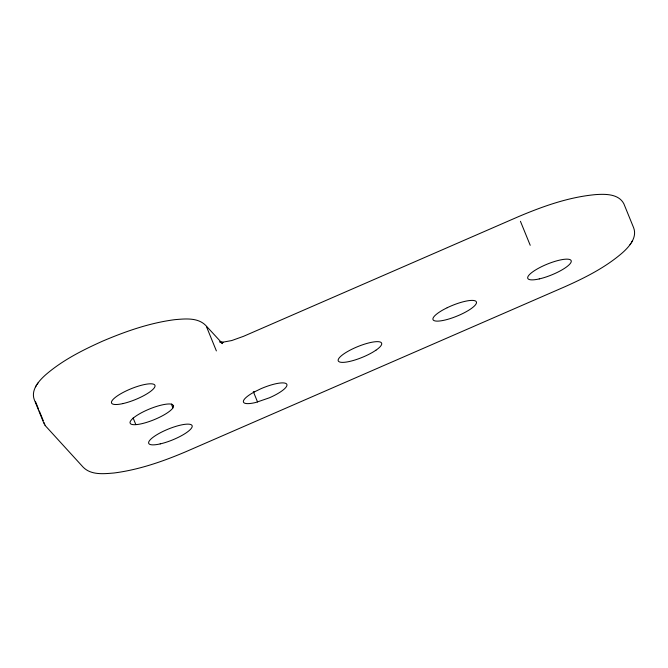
<?xml version="1.0" encoding="UTF-8"?>
<svg xmlns="http://www.w3.org/2000/svg" width="668" height="668" viewBox="0 0 668 668"><rect width="100%" height="100%" fill="white"/><g stroke="black" fill="none" stroke-linecap="round" stroke-linejoin="round"><path stroke-width="1" d="M223.129 342.283L219.981 342.116L221.534 342.459L219.864 341.665L222.528 343.653L205.736 325.433C197.77 317.35 185.178 318.786 174.857 319.663C149.857 322.878 125.826 331.278 102.722 341.097C82.531 350.132 62.416 360.286 45.591 374.857C38.794 380.927 30.611 390.054 34.344 399.856L44.138 423.871M44.99 425.341L83.199 467.216C91.165 475.299 103.757 473.862 114.086 472.986C139.119 469.771 163.176 461.354 186.305 451.518L565.186 286.605C585.41 277.562 605.559 267.4 622.409 252.805C629.206 246.734 637.389 237.608 633.656 227.805L623.862 203.79C618.677 193.77 605.35 193.929 595.656 194.605C568.977 197.035 543.393 206.145 518.861 216.482L243.528 336.321L231.779 340.538L221.743 342.4M35.546 386.78L36.423 385.419M37.124 384.309L37.976 382.981M630.024 244.68L630.876 243.352M631.577 242.242L632.454 240.881M520.43 221.283L530.225 245.298M253.306 391.565L257.556 401.994M206.579 326.894L216.382 350.909M171.367 404.098L172.912 407.889M133.132 417.984L135.838 424.623M35.396 401.401L38.527 409.092M39.312 411.012L43.236 420.615M44.021 422.535L45.19 425.416M173.613 405.852L172.795 408.106A23.43 5.828 -22.2 0 1 136.973 424.547L134.66 424.706A23.43 5.828 -22.2 0 1 130.427 423.654L130.026 422.819A23.43 5.828 -22.2 0 1 147.628 409.785A23.43 5.828 -22.2 0 1 172.302 404.424L173.613 405.852M375.909 350.224L373.387 351.844A23.43 5.828 -22.2 0 1 339.453 361.922L338.534 361.321A23.43 5.828 -22.2 0 1 346.483 352.178L349.331 350.558A23.43 5.828 -22.2 0 1 381.336 342.701L381.729 343.527A23.43 5.828 -22.2 0 1 375.909 350.224M254.566 391.807L251.719 393.427A23.43 5.828 -22.2 0 0 255.986 402.42L269.363 397.811A23.43 5.828 -22.2 0 0 286.564 383.941A23.43 5.828 -22.2 0 0 260.971 388.701L254.566 391.807M447.209 307.723L444.095 309.309A23.43 5.828 -22.2 0 0 433.699 320.406A23.43 5.828 -22.2 0 0 455.493 316.716L458.891 315.321A23.43 5.828 -22.2 0 0 476.493 302.278L476.1 301.452A23.43 5.828 -22.2 0 0 447.209 307.723M539.26 278.915A23.43 5.828 -22.2 0 0 571.257 261.029A23.43 5.828 -22.2 0 0 537.874 268.603A23.43 5.828 -22.2 0 0 539.26 278.915M160.203 443.903A23.43 5.828 -22.2 0 0 192.2 426.017A23.43 5.828 -22.2 0 0 158.817 433.59A23.43 5.828 -22.2 0 0 160.203 443.903M123.029 403.564A23.43 5.828 -22.2 0 0 155.026 385.678A23.43 5.828 -22.2 0 0 121.651 393.252A23.43 5.828 -22.2 0 0 123.029 403.564"/></g></svg>
